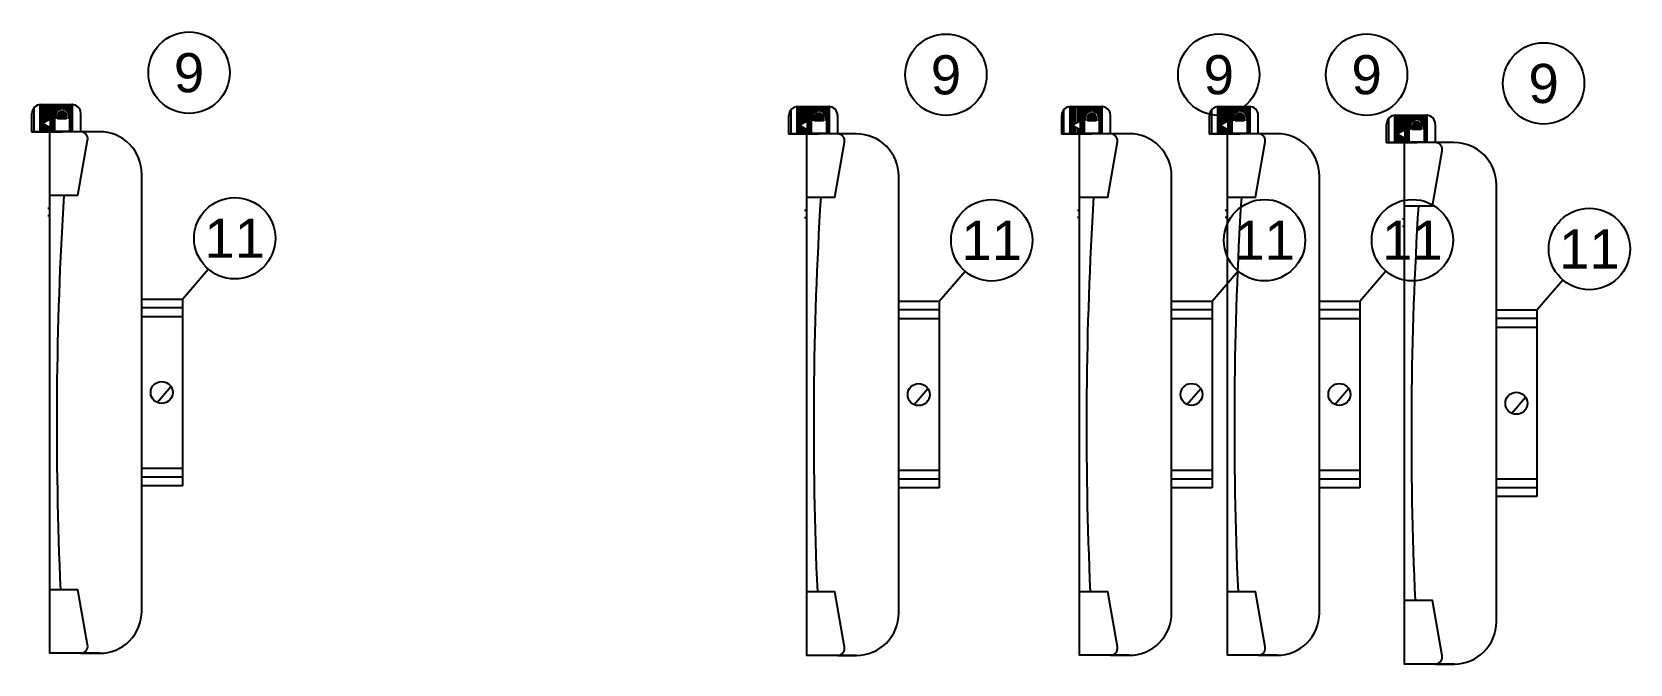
# Model space of a CAD drawing. Header units: inches. Extents: x -38 to 199, y -310 to 64.
# Drawn here: x -38.16 to -23.98, y -310.03 to -304.42 of the extents above; entities that cross this region are included whole.
import ezdxf
from ezdxf.enums import TextEntityAlignment as Align

# ---------------------------------------------------------------- set-up
doc = ezdxf.new("R2010")
doc.units = ezdxf.units.IN
doc.header["$MEASUREMENT"] = 0
for name, color, linetype in [('DETAIL$', 5, 'Continuous'), ('FREE-TEXT', 2, 'Continuous'), ('PLC', 7, 'Continuous')]:
    doc.layers.add(name, color=color, linetype=linetype)
doc.styles.add('HELVLS', font='arial.ttf')

# ---------------------------------------------------------------- blocks, each defined once
blk = doc.blocks.new('A$C1A590A60')
at = {"color": 7, "linetype": 'Continuous'}
for p, q in [((0, 0), (0, 0.163)), ((0.02, 0), (0.02, 0.216)), ((0.074, 0), (0.074, 0.242)), ((0.079, 0.242), (0.354, 0.242)), ((0.081, 0), (0.081, 0.242)), ((0.097, 0.242), (0.097, 0.08)), ((0.102, 0.082), (0.102, 0.242)), ((0.118, 0.242), (0.118, 0.091)), ((0.124, 0.094), (0.124, 0.242)), ((0.139, 0.242), (0.139, 0.103)), ((0.147, 0.107), (0.147, 0.242)), ((0.161, 0.242), (0.161, 0.115)), ((0.17, 0), (0.17, 0.242)), ((0.183, 0.242), (0.183, 0)), ((0.193, 0), (0.193, 0.242)), ((0.206, 0.242), (0.206, 0.116)), ((0.209, 0.144), (0.209, 0.116)), ((0.217, 0.173), (0.217, 0.242)), ((0.228, 0.242), (0.228, 0.188)), ((0.228, 0.144), (0.228, 0.116)), ((0.24, 0.196), (0.24, 0.242)), ((0.24, 0.116), (0.24, 0.172)), ((0.251, 0.242), (0.251, 0.2)), ((0.251, 0.179), (0.251, 0.116)), ((0.263, 0.203), (0.263, 0.242)), ((0.263, 0.116), (0.263, 0.183)), ((0.273, 0.242), (0.273, 0.203)), ((0.273, 0.183), (0.273, 0.116)), ((0.286, 0.2), (0.286, 0.242)), ((0.286, 0.116), (0.286, 0.178)), ((0.295, 0.242), (0.295, 0.196)), ((0.295, 0.173), (0.295, 0.116)), ((0.307, 0.116), (0.307, 0.144)), ((0.309, 0.186), (0.309, 0.242)), ((0.316, 0.242), (0.316, 0.178)), ((0.327, 0.116), (0.327, 0.144)), ((0.331, 0.116), (0.331, 0.242)), ((0.337, 0.242), (0.337, 0)), ((0.352, 0), (0.352, 0.242)), ((0.36, 0), (0.36, 0.242)), ((0.433, 0), (0.433, 0.163)), ((0.093, 0.077), (0.163, 0.116)), ((0.093, 0.077), (0.163, 0.038)), ((0.097, 0.074), (0.097, 0)), ((0.102, 0), (0.102, 0.072)), ((0.118, 0.063), (0.118, 0)), ((0.124, 0), (0.124, 0.059)), ((0.139, 0.051), (0.139, 0)), ((0.147, 0), (0.147, 0.047)), ((0.161, 0.039), (0.161, 0)), ((0.163, 0.116), (0.163, 0.038)), ((0.199, 0.116), (0.199, 0.006)), ((0.209, 0.116), (0.199, 0.116)), ((0.199, 0.006), (0.337, 0.006)), ((0.206, 0.006), (0.206, 0)), ((0.217, 0), (0.217, 0.006)), ((0.307, 0.116), (0.228, 0.116)), ((0.228, 0.006), (0.228, 0)), ((0.24, 0), (0.24, 0.006)), ((0.251, 0.006), (0.251, 0)), ((0.263, 0), (0.263, 0.006)), ((0.273, 0.006), (0.273, 0)), ((0.286, 0), (0.286, 0.006)), ((0.295, 0.006), (0.295, 0)), ((0.309, 0), (0.309, 0.006)), ((0.316, 0.006), (0.316, 0)), ((0.337, 0.116), (0.327, 0.116)), ((0.331, 0), (0.331, 0.006)), ((0.337, 0.006), (0.337, 0.116))]:
    blk.add_line(p, q, dxfattribs=at)
blk.add_line((0.433, 0), (0, 0))
for centre, radius, start, end in [((0.079, 0.163), 0.0787, 90, 180), ((0.268, 0.144), 0.0591, 0, 180), ((0.268, 0.144), 0.0394, 0, 180), ((0.354, 0.163), 0.0787, 0, 90), ((0.362, 0.144), 0.0984, 90, 91.3317)]:
    blk.add_arc(centre, radius, start, end, dxfattribs=at)
blk = doc.blocks.new('9')
at = {"color": 7}
for p, q in [((10.731, -185.794), (10.961, -185.527)), ((10.371, -185.794), (10.731, -185.794)), ((10.731, -185.872), (10.371, -185.872)), ((10.731, -185.794), (10.731, -187.45)), ((10.731, -185.95), (10.371, -185.95)), ((10.731, -185.935), (10.731, -187.31)), ((10.731, -187.295), (10.371, -187.295)), ((10.731, -187.372), (10.371, -187.372)), ((10.731, -187.45), (10.371, -187.45))]:
    blk.add_line(p, q, dxfattribs=at)
for points in [[(9.554, -184.872), (9.804, -184.872), (9.89, -184.383, 0.466308), (9.828, -184.31), (9.396, -184.31), (9.664, -184.31)], [(9.834, -188.935), (9.996, -188.935, 0.414214), (10.371, -188.56), (10.371, -184.685, 0.414214), (9.996, -184.31), (9.834, -184.31)], [(9.828, -188.935, 0.466308), (9.89, -188.861), (9.804, -188.372), (9.554, -188.372)]]:
    blk.add_lwpolyline(points, format="xyb", dxfattribs=at)
blk.add_lwpolyline([(9.996, -188.935), (9.554, -188.935), (9.554, -184.31)], dxfattribs=at)
blk.add_circle((10.548, -186.622), 0.0976, dxfattribs=at)
blk.add_arc((42.655, -186.903), 33.039, 176.4752, 182.5479, dxfattribs=at)
at = {"layer": 'DETAIL$', "color": 7}
blk.add_lwpolyline([(10.508, -186.711), (10.63, -186.569)], dxfattribs=at)
at = {"layer": 'FREE-TEXT', "color": 7}
for centre in [(10.79, -183.786), (11.196, -185.254)]:
    blk.add_circle(centre, 0.361, dxfattribs=at)
at = {"layer": 'PLC', "color": 7, "linetype": 'Continuous'}
for p, q in [((9.536, -184.987), (9.543, -184.987)), ((9.543, -185.054), (9.536, -185.054))]:
    blk.add_line(p, q, dxfattribs=at)
at = {"color": 7, "extrusion": (0, 0, -1), "xscale": -1, "zscale": -1}
blk.add_blockref('A$C1A590A60', (-9.396, -184.31), dxfattribs=at)
at = {"layer": 'FREE-TEXT', "color": 7, "style": 'HELVLS'}
for s, height, p in [('9', 0.347, (10.79, -183.786)), ('11', 0.3466, (11.196, -185.254))]:
    blk.add_text(s, height=height, dxfattribs=at).set_placement(p, align=Align.MIDDLE)

msp = doc.modelspace()

# ---------------------------------------------------------------- block references
at = {"layer": 'PLC'}
for p in [(-47.55429, -120.99817), (-40.83715, -121.01668), (-38.41612, -121.01575), (-37.10409, -121.01575), (-35.53315, -121.09344)]:
    msp.add_blockref('9', p, dxfattribs=at)

doc.saveas('drawing.dxf')
